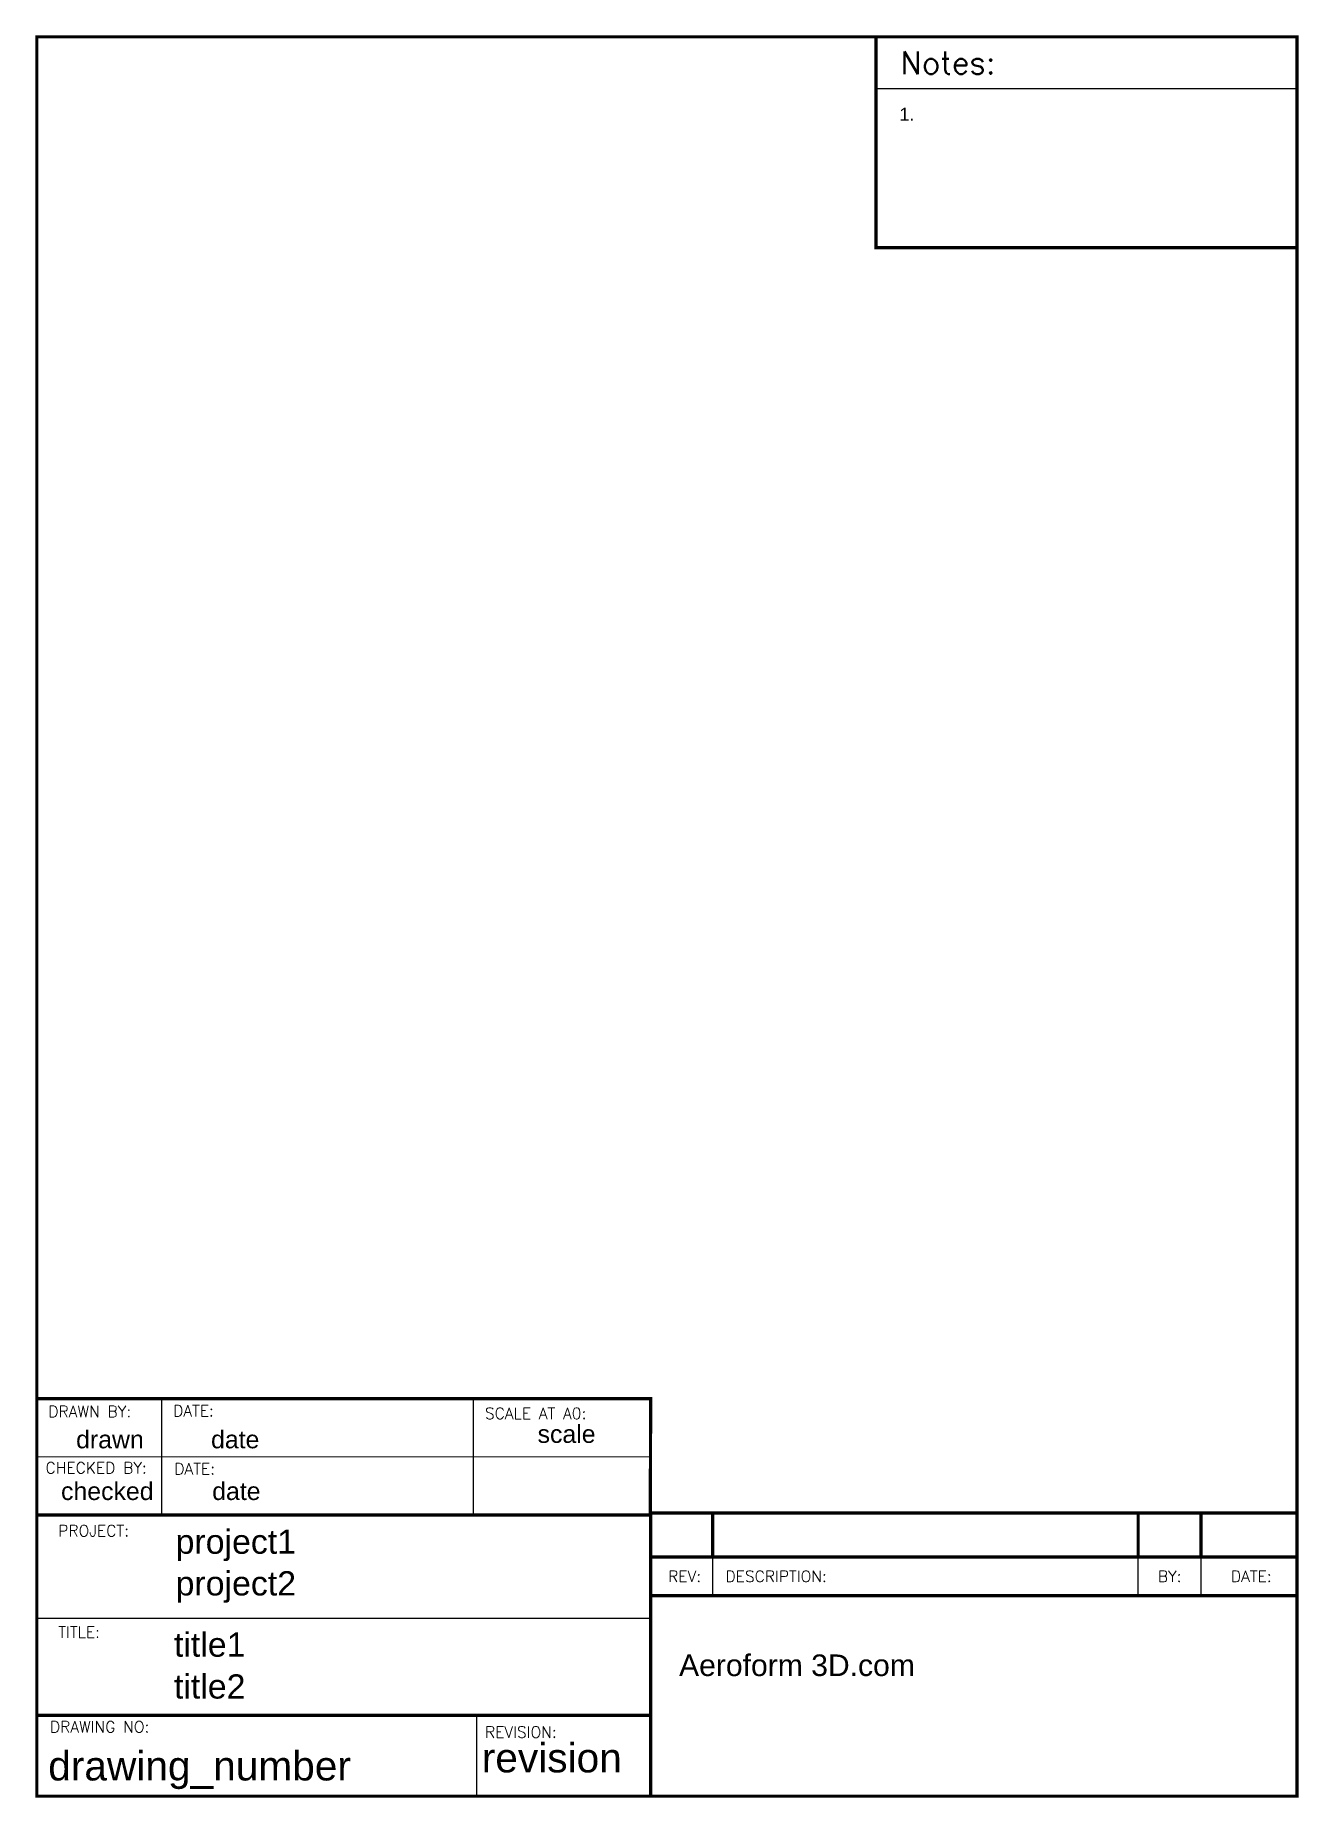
# Paper-space layout 'A4 vertical' of a CAD drawing. Header units: inches. Extents: x 0 to 7.7, y 0.3 to 11.
import ezdxf

# ---------------------------------------------------------------- set-up
doc = ezdxf.new("R2010")
doc.units = ezdxf.units.IN
for name, color, linetype in [('YS-TEXT-LARGE', 250, 'CONTINUOUS'), ('YS-TEXT-MEDIUM', 6, 'CONTINUOUS'), ('YS-TEXT-SMALL', 2, 'CONTINUOUS'), ('YS-TITLEBLOCK-BORDERS', 154, 'CONTINUOUS'), ('YS-TITLEBLOCK-TEXT-NONEDITABLE', 154, 'CONTINUOUS')]:
    doc.layers.add(name, color=color, linetype=linetype)
doc.styles.add('ROMANS', font='romans.shx')
doc.styles.add('YS TEXT', font='arial.ttf')

psp = doc.layouts.new('A4 vertical')

# ---------------------------------------------------------------- linework, layer by layer
at = {"layer": 'YS-TITLEBLOCK-BORDERS', "color": 7, "linetype": 'Continuous'}
for p, q in [((5.111, 10.666), (7.675, 10.666)), ((0.76, 2.687), (0.76, 2.293)), ((2.657, 2.687), (2.657, 1.978)), ((0.76, 2.372), (0.76, 1.978)), ((0, 2.333), (3.737, 2.334)), ((4.116, 1.487), (4.116, 1.723)), ((6.707, 1.487), (6.707, 1.723)), ((7.09, 1.487), (7.09, 1.723)), ((3.738, 1.487), (7.675, 1.487)), ((3.738, 1.348), (0, 1.348)), ((0, 0.758), (3.737, 0.757))]:
    psp.add_line(p, q, dxfattribs=at)
at = {"layer": 'YS-TITLEBLOCK-BORDERS', "linetype": 'Continuous'}
psp.add_line((0, 2.687), (1.408, 2.687), dxfattribs=at)
at = {"layer": 'YS-TITLEBLOCK-BORDERS', "color": 7, "linetype": 'Continuous', "const_width": 0.0197}
for points in [[(0, 0.266), (0, 10.981), (7.675, 10.981), (7.675, 0.266)], [(5.111, 10.981), (7.675, 10.981), (7.675, 9.697), (5.111, 9.697)], [(3.738, 1.487), (7.675, 1.487), (7.675, 0.266), (3.738, 0.266)]]:
    psp.add_lwpolyline(points, close=True, dxfattribs=at)
for points in [[(3.736, 1.978), (3.738, 2.687), (0, 2.687), (0, 1.978), (3.736, 1.978)], [(3.738, 0.758), (3.738, 1.978), (0, 1.978), (0, 0.758), (3.738, 0.758)], [(3.738, 1.991), (7.675, 1.991)], [(4.116, 1.723), (4.116, 1.991)], [(6.707, 1.723), (6.707, 1.991)], [(7.09, 1.723), (7.09, 1.991)], [(3.738, 1.723), (3.738, 1.487), (7.675, 1.487), (7.675, 1.723), (3.738, 1.723)]]:
    psp.add_lwpolyline(points, dxfattribs=at)
at = {"layer": 'YS-TITLEBLOCK-BORDERS', "color": 7, "linetype": 'Continuous'}
psp.add_lwpolyline([(2.678, 0.757), (2.678, 0.266)], dxfattribs=at)

# ---------------------------------------------------------------- texts
at = {"layer": 'YS-TEXT-LARGE', "linetype": 'Continuous', "insert": (3.911, 1.129), "char_height": 0.29526, "attachment_point": 1, "style": 'YS TEXT'}
psp.add_mtext('{\\H0.44444x;Aeroform 3D.com\\P\\P\\H0.68751x; }', dxfattribs=at)
at = {"layer": 'YS-TEXT-MEDIUM', "color": 5, "style": 'YS TEXT'}
for s, insert, char_height, width, attachment_point in [('drawn', (0.445, 2.493), 0.1083, 0.41399, 2), ('date', (1.208, 2.493), 0.1083, 0.29584, 2), ('scale', (3.226, 2.526), 0.1083, 0.49845, 2), ('checked', (0.429, 2.178), 0.1083, 0.56614, 2), ('date', (1.215, 2.178), 0.1083, 0.29584, 2), ('project1', (0.845, 1.89), 0.1476, 1.08261, 1), ('project2', (0.845, 1.636), 0.1476, 1.08261, 1), ('title1', (0.835, 1.263), 0.1476, 0.67961, 1), ('title2', (0.835, 1.008), 0.1476, 0.67961, 1), ('drawing_number', (0.991, 0.539), 0.17716, 1.8561, 2), ('revision', (3.136, 0.588), 0.1772, 0.85706, 2)]:
    psp.add_mtext(s, dxfattribs=dict(at, insert=insert, char_height=char_height, width=width, attachment_point=attachment_point))
at = {"layer": 'YS-TEXT-SMALL', "color": 5, "insert": (5.253, 10.549), "char_height": 0.07874, "width": 0.38081, "attachment_point": 1, "style": 'YS TEXT'}
psp.add_mtext('\\pi-0.23621,l0.23621,t0.23621;1.^I', dxfattribs=at)
at = {"layer": 'YS-TITLEBLOCK-TEXT-NONEDITABLE', "color": 7, "linetype": 'Continuous', "insert": (5.549, 10.823), "char_height": 0.1378, "width": 2.69556, "attachment_point": 5, "style": 'ROMANS'}
psp.add_mtext('Notes:', dxfattribs=at)
at = {"layer": 'YS-TITLEBLOCK-TEXT-NONEDITABLE', "linetype": 'Continuous', "style": 'ROMANS'}
for s, insert, char_height, width, attachment_point in [('DRAWN BY:', (0.07, 2.643), 0.0689, 1.48335, 1), ('DATE:', (0.83, 2.648), 0.0689, 1.47457, 1), ('SCALE AT A0:', (2.729, 2.632), 0.06889, 1.48335, 1), ('CHECKED BY:', (0.053, 2.3), 0.06889, 1.48335, 1), ('DATE:', (0.837, 2.294), 0.0689, 1.47457, 1), ('PROJECT:', (0.13, 1.917), 0.0689, 1.48335, 1), ('REV:', (3.945, 1.605), 0.0689, 1.66332, 5), ('DESCRIPTION:', (4.194, 1.605), 0.06889, 1.66332, 4), ('BY:', (6.899, 1.605), 0.0689, 1.66332, 5), ('DATE:', (7.396, 1.605), 0.0689, 1.66332, 5), ('TITLE:', (0.13, 1.3), 0.0689, 1.48335, 1), ('DRAWING NO:', (0.08, 0.723), 0.06889, 1.48335, 1), ('REVISION:', (2.729, 0.691), 0.0689, 1.48335, 1)]:
    psp.add_mtext(s, dxfattribs=dict(at, insert=insert, char_height=char_height, width=width, attachment_point=attachment_point))

doc.saveas('drawing.dxf')
